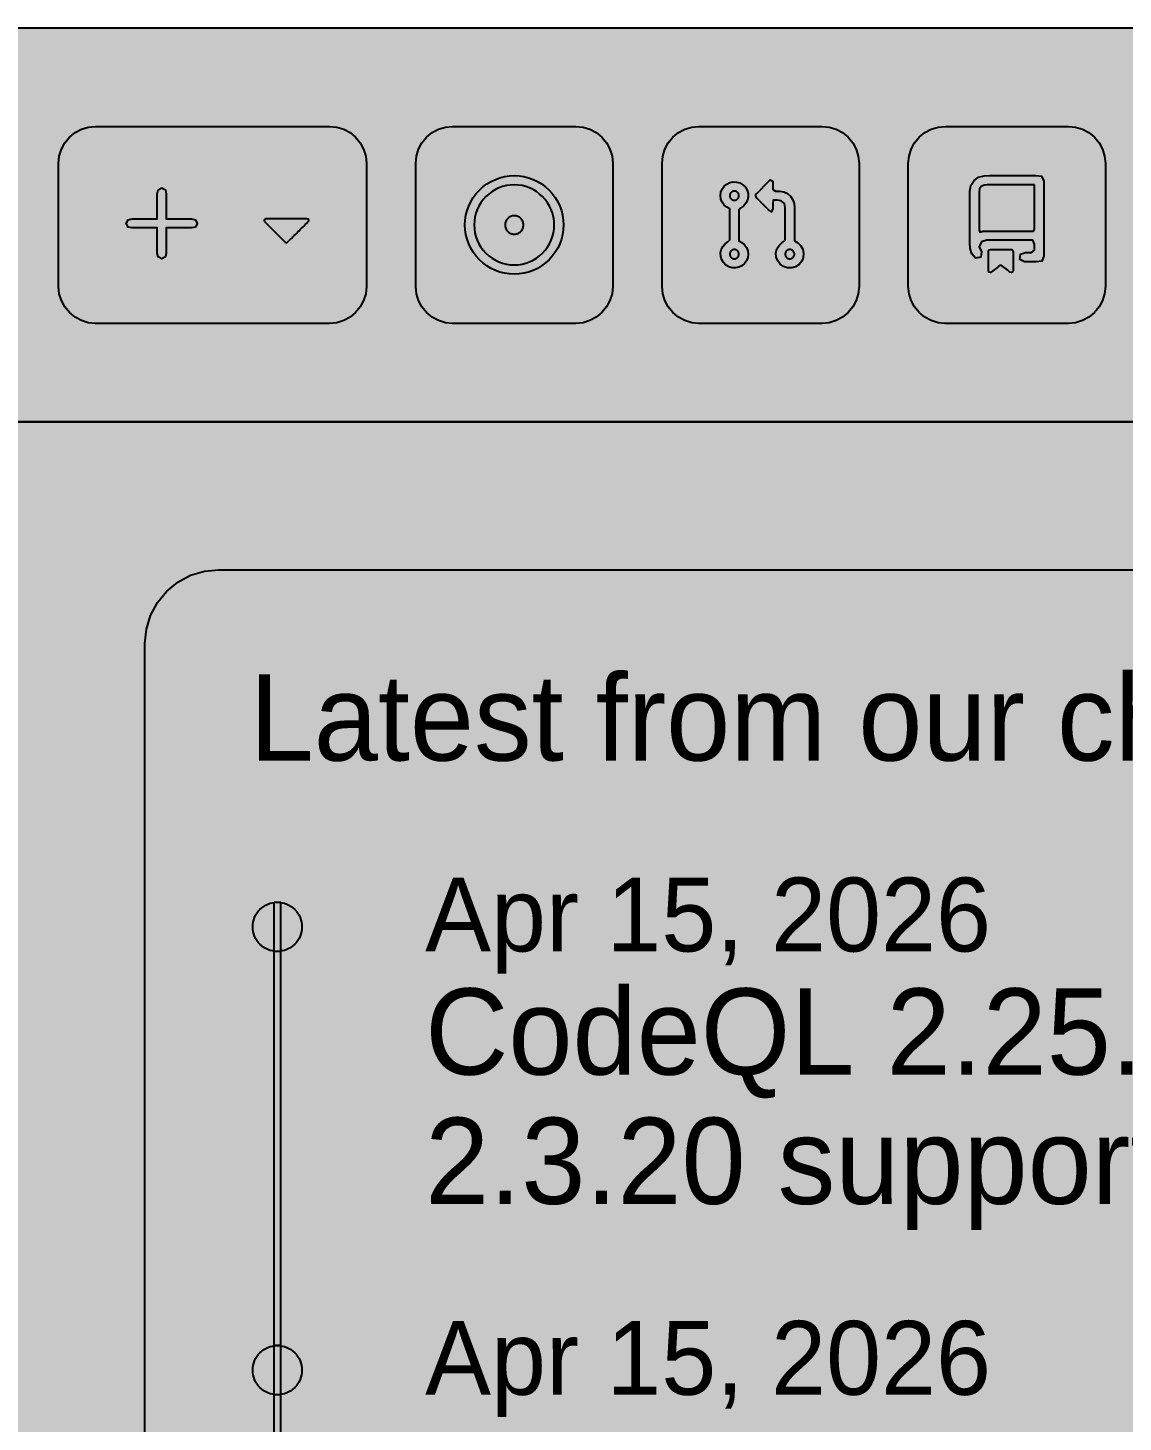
# Model space of a CAD drawing. Extents: x 0 to 2255, y 1 to 8699.
# Drawn here: x 1009 to 1186.9, y 8472.6 to 8699 of the extents above; entities that cross this region are included whole.
import ezdxf

# ---------------------------------------------------------------- set-up
doc = ezdxf.new("R2010")
doc.units = 0

msp = doc.modelspace()

# ---------------------------------------------------------------- hatches: boundary and pattern name
at = {"true_color": 0x0d1117}
for points in [[(0, 8699), (1280, 8699), (1280, 0.77), (0, 0.77)], [(0, 8635), (1280, 8635), (1280, 0.77), (0, 0.77)], [(1040.03, 8611), (1244, 8611), (1244, 8611), (1246.34, 8610.77), (1248.59, 8610.09), (1250.67, 8608.98), (1252.49, 8607.49), (1253.98, 8605.67), (1255.09, 8603.59), (1255.77, 8601.34), (1256, 8599), (1256, 8252), (1256, 8252), (1255.77, 8249.66), (1255.09, 8247.41), (1253.98, 8245.33), (1252.49, 8243.51), (1250.67, 8242.02), (1248.59, 8240.91), (1246.34, 8240.23), (1244, 8240), (1040.03, 8240), (1040.03, 8240), (1037.69, 8240.23), (1035.44, 8240.91), (1033.37, 8242.02), (1031.55, 8243.51), (1030.06, 8245.33), (1028.95, 8247.41), (1028.26, 8249.66), (1028.03, 8252), (1028.03, 8599), (1028.03, 8599), (1028.26, 8601.34), (1028.95, 8603.59), (1030.06, 8605.67), (1031.55, 8607.49), (1033.37, 8608.98), (1035.44, 8610.09), (1037.69, 8610.77), (1040.03, 8611)]]:
    msp.add_hatch(color=256, dxfattribs=at).paths.add_polyline_path(points, flags=0)
at = {"true_color": 0x010409}
for points in [[(0, 8699), (1280, 8699), (1280, 8635), (0, 8635)], [(0, 8635), (1280, 8635), (1280, 0.77), (0, 0.77)]]:
    msp.add_hatch(color=256, dxfattribs=at).paths.add_polyline_path(points, flags=0)
at = {"true_color": 0x9198a1}
h = msp.add_hatch(color=256, dxfattribs=at)
h.paths.add_polyline_path([(1088, 8675), (1088.78, 8674.96), (1089.56, 8674.85), (1090.32, 8674.66), (1091.06, 8674.39), (1091.77, 8674.06), (1092.44, 8673.65), (1093.08, 8673.18), (1093.66, 8672.66), (1094.18, 8672.08), (1094.65, 8671.44), (1095.06, 8670.77), (1095.39, 8670.06), (1095.66, 8669.32), (1095.85, 8668.56), (1095.96, 8667.78), (1096, 8667), (1095.96, 8666.22), (1095.85, 8665.44), (1095.66, 8664.68), (1095.39, 8663.94), (1095.06, 8663.23), (1094.65, 8662.56), (1094.18, 8661.92), (1093.66, 8661.34), (1093.08, 8660.82), (1092.44, 8660.35), (1091.77, 8659.94), (1091.06, 8659.61), (1090.32, 8659.34), (1089.56, 8659.15), (1088.78, 8659.04), (1088, 8659), (1087.22, 8659.04), (1086.44, 8659.15), (1085.68, 8659.34), (1084.94, 8659.61), (1084.23, 8659.94), (1083.56, 8660.35), (1082.92, 8660.82), (1082.34, 8661.34), (1081.82, 8661.92), (1081.35, 8662.56), (1080.94, 8663.23), (1080.61, 8663.94), (1080.34, 8664.68), (1080.15, 8665.44), (1080.04, 8666.22), (1080, 8667), (1080.04, 8667.78), (1080.15, 8668.56), (1080.34, 8669.32), (1080.61, 8670.06), (1080.94, 8670.77), (1081.35, 8671.44), (1081.82, 8672.08), (1082.34, 8672.66), (1082.92, 8673.18), (1083.56, 8673.65), (1084.23, 8674.06), (1084.94, 8674.39), (1085.68, 8674.66), (1086.44, 8674.85), (1087.22, 8674.96), (1088, 8675)], flags=0)
h.paths.add_polyline_path([(1081.5, 8667), (1081.53, 8666.36), (1081.62, 8665.73), (1081.78, 8665.11), (1081.99, 8664.51), (1082.27, 8663.94), (1082.59, 8663.39), (1082.98, 8662.88), (1083.4, 8662.4), (1083.88, 8661.98), (1084.39, 8661.59), (1084.94, 8661.27), (1085.51, 8660.99), (1086.11, 8660.78), (1086.73, 8660.62), (1087.36, 8660.53), (1088, 8660.5), (1088.64, 8660.53), (1089.27, 8660.62), (1089.89, 8660.78), (1090.49, 8660.99), (1091.06, 8661.27), (1091.61, 8661.59), (1092.12, 8661.98), (1092.6, 8662.4), (1093.02, 8662.88), (1093.41, 8663.39), (1093.73, 8663.94), (1094.01, 8664.51), (1094.22, 8665.11), (1094.38, 8665.73), (1094.47, 8666.36), (1094.5, 8667), (1094.47, 8667.64), (1094.38, 8668.27), (1094.22, 8668.89), (1094.01, 8669.49), (1093.73, 8670.06), (1093.41, 8670.61), (1093.02, 8671.12), (1092.6, 8671.6), (1092.12, 8672.02), (1091.61, 8672.41), (1091.06, 8672.73), (1090.49, 8673.01), (1089.89, 8673.22), (1089.27, 8673.38), (1088.64, 8673.47), (1088, 8673.5), (1087.36, 8673.47), (1086.73, 8673.38), (1086.11, 8673.22), (1085.51, 8673.01), (1084.94, 8672.73), (1084.39, 8672.41), (1083.88, 8672.02), (1083.4, 8671.6), (1082.98, 8671.12), (1082.59, 8670.61), (1082.27, 8670.06), (1081.99, 8669.49), (1081.78, 8668.89), (1081.62, 8668.27), (1081.53, 8667.64), (1081.5, 8667)], flags=0)
h = msp.add_hatch(color=256, dxfattribs=at)
h.paths.add_polyline_path([(1162, 8672.5), (1162.17, 8673.41), (1162.67, 8674.2), (1163.41, 8674.75), (1164.31, 8674.99), (1165.24, 8675), (1166.18, 8675), (1167.11, 8675), (1168.05, 8675), (1168.98, 8675), (1169.91, 8675), (1170.85, 8675), (1171.78, 8675), (1172.72, 8675), (1173.63, 8674.9), (1174, 8674.09), (1174, 8673.16), (1174, 8672.23), (1174, 8671.29), (1174, 8670.36), (1174, 8669.42), (1174, 8668.49), (1174, 8667.56), (1174, 8666.62), (1174, 8665.69), (1174, 8664.75), (1174, 8663.82), (1174, 8662.89), (1174, 8661.95), (1173.67, 8661.13), (1172.76, 8661), (1171.83, 8661), (1170.89, 8661), (1170.1, 8661.38), (1170.19, 8662.25), (1171.05, 8662.5), (1171.99, 8662.5), (1172.5, 8662.92), (1172.5, 8663.86), (1172.21, 8664.5), (1171.28, 8664.5), (1170.34, 8664.5), (1169.41, 8664.5), (1168.47, 8664.5), (1167.54, 8664.5), (1166.61, 8664.5), (1165.67, 8664.5), (1164.74, 8664.5), (1163.86, 8664.27), (1163.5, 8663.44), (1163.91, 8662.62), (1163.79, 8661.76), (1162.93, 8661.59), (1162.32, 8662.28), (1162.02, 8663.16), (1162, 8664.09), (1162, 8665.03), (1162, 8665.96), (1162, 8666.9), (1162, 8667.83), (1162, 8668.76), (1162, 8669.7), (1162, 8670.63), (1162, 8671.57), (1162, 8672.5)], flags=0)
h.paths.add_polyline_path([(1172.5, 8673.5), (1171.99, 8673.5), (1171.47, 8673.5), (1170.96, 8673.5), (1170.45, 8673.5), (1169.94, 8673.5), (1169.42, 8673.5), (1168.91, 8673.5), (1168.4, 8673.5), (1167.89, 8673.5), (1167.37, 8673.5), (1166.86, 8673.5), (1166.35, 8673.5), (1165.84, 8673.5), (1165.32, 8673.5), (1164.81, 8673.5), (1164.3, 8673.48), (1163.84, 8673.26), (1163.56, 8672.84), (1163.5, 8672.33), (1163.5, 8671.82), (1163.5, 8671.31), (1163.5, 8670.79), (1163.5, 8670.28), (1163.5, 8669.77), (1163.5, 8669.26), (1163.5, 8668.74), (1163.5, 8668.23), (1163.5, 8667.72), (1163.5, 8667.2), (1163.5, 8666.69), (1163.5, 8666.18), (1163.62, 8665.84), (1164.11, 8665.97), (1164.62, 8666), (1165.13, 8666), (1165.65, 8666), (1166.16, 8666), (1166.67, 8666), (1167.18, 8666), (1167.7, 8666), (1168.21, 8666), (1168.72, 8666), (1169.24, 8666), (1169.75, 8666), (1170.26, 8666), (1170.77, 8666), (1171.29, 8666), (1171.8, 8666), (1172.31, 8666), (1172.5, 8666.32), (1172.5, 8666.84), (1172.5, 8667.35), (1172.5, 8667.86), (1172.5, 8668.37), (1172.5, 8668.89), (1172.5, 8669.4), (1172.5, 8669.91), (1172.5, 8670.42), (1172.5, 8670.94), (1172.5, 8671.45), (1172.5, 8671.96), (1172.5, 8672.47), (1172.5, 8672.99), (1172.5, 8673.5)], flags=0)
h.paths.add_polyline_path([(1165, 8662.75), (1165.11, 8662.96), (1165.35, 8663), (1165.6, 8663), (1165.85, 8663), (1166.09, 8663), (1166.34, 8663), (1166.59, 8663), (1166.84, 8663), (1167.08, 8663), (1167.33, 8663), (1167.58, 8663), (1167.83, 8663), (1168.07, 8663), (1168.32, 8663), (1168.57, 8663), (1168.82, 8662.99), (1168.99, 8662.83), (1169, 8662.58), (1169, 8662.33), (1169, 8662.09), (1169, 8661.84), (1169, 8661.59), (1169, 8661.34), (1169, 8661.1), (1169, 8660.85), (1169, 8660.6), (1169, 8660.35), (1169, 8660.11), (1169, 8659.86), (1169, 8659.61), (1168.96, 8659.37), (1168.76, 8659.25), (1168.54, 8659.35), (1168.34, 8659.5), (1168.14, 8659.64), (1167.94, 8659.79), (1167.75, 8659.94), (1167.55, 8660.09), (1167.35, 8660.24), (1167.15, 8660.39), (1166.92, 8660.42), (1166.71, 8660.28), (1166.51, 8660.14), (1166.32, 8659.99), (1166.12, 8659.84), (1165.92, 8659.69), (1165.72, 8659.54), (1165.52, 8659.39), (1165.32, 8659.26), (1165.09, 8659.31), (1165, 8659.53), (1165, 8659.78), (1165, 8660.03), (1165, 8660.28), (1165, 8660.52), (1165, 8660.77), (1165, 8661.02), (1165, 8661.27), (1165, 8661.51), (1165, 8661.76), (1165, 8662.01), (1165, 8662.26), (1165, 8662.5), (1165, 8662.75)], flags=0)
for points in [[(1030.75, 8673), (1031.34, 8672.71), (1031.5, 8672.07), (1031.5, 8671.39), (1031.5, 8670.71), (1031.5, 8670.04), (1031.5, 8669.36), (1031.5, 8668.68), (1031.5, 8668), (1032.18, 8668), (1032.86, 8668), (1033.54, 8668), (1034.21, 8668), (1034.89, 8668), (1035.57, 8668), (1036.21, 8667.84), (1036.5, 8667.25), (1036.21, 8666.66), (1035.57, 8666.5), (1034.89, 8666.5), (1034.21, 8666.5), (1033.54, 8666.5), (1032.86, 8666.5), (1032.18, 8666.5), (1031.5, 8666.5), (1031.5, 8665.82), (1031.5, 8665.14), (1031.5, 8664.46), (1031.5, 8663.79), (1031.5, 8663.11), (1031.5, 8662.43), (1031.34, 8661.79), (1030.75, 8661.5), (1030.16, 8661.79), (1030, 8662.43), (1030, 8663.11), (1030, 8663.79), (1030, 8664.46), (1030, 8665.14), (1030, 8665.82), (1030, 8666.5), (1029.32, 8666.5), (1028.64, 8666.5), (1027.96, 8666.5), (1027.29, 8666.5), (1026.61, 8666.5), (1025.93, 8666.5), (1025.29, 8666.66), (1025, 8667.25), (1025.29, 8667.84), (1025.93, 8668), (1026.61, 8668), (1027.29, 8668), (1027.96, 8668), (1028.64, 8668), (1029.32, 8668), (1030, 8668), (1030, 8668.68), (1030, 8669.36), (1030, 8670.04), (1030, 8670.71), (1030, 8671.39), (1030, 8672.07), (1030.16, 8672.71), (1030.75, 8673)], [(1088, 8665.5), (1088.15, 8665.51), (1088.29, 8665.53), (1088.44, 8665.56), (1088.57, 8665.61), (1088.71, 8665.68), (1088.83, 8665.75), (1088.95, 8665.84), (1089.06, 8665.94), (1089.16, 8666.05), (1089.25, 8666.17), (1089.32, 8666.29), (1089.39, 8666.43), (1089.44, 8666.56), (1089.47, 8666.71), (1089.49, 8666.85), (1089.5, 8667), (1089.49, 8667.15), (1089.47, 8667.29), (1089.44, 8667.44), (1089.39, 8667.57), (1089.32, 8667.71), (1089.25, 8667.83), (1089.16, 8667.95), (1089.06, 8668.06), (1088.95, 8668.16), (1088.83, 8668.25), (1088.71, 8668.32), (1088.57, 8668.39), (1088.44, 8668.44), (1088.29, 8668.47), (1088.15, 8668.49), (1088, 8668.5), (1087.85, 8668.49), (1087.71, 8668.47), (1087.56, 8668.44), (1087.43, 8668.39), (1087.29, 8668.32), (1087.17, 8668.25), (1087.05, 8668.16), (1086.94, 8668.06), (1086.84, 8667.95), (1086.75, 8667.83), (1086.68, 8667.71), (1086.61, 8667.57), (1086.56, 8667.44), (1086.53, 8667.29), (1086.51, 8667.15), (1086.5, 8667), (1086.51, 8666.85), (1086.53, 8666.71), (1086.56, 8666.56), (1086.61, 8666.43), (1086.68, 8666.29), (1086.75, 8666.17), (1086.84, 8666.05), (1086.94, 8665.94), (1087.05, 8665.84), (1087.17, 8665.75), (1087.29, 8665.68), (1087.43, 8665.61), (1087.56, 8665.56), (1087.71, 8665.53), (1087.85, 8665.51), (1088, 8665.5)], [(1047.43, 8667.57), (1047.63, 8667.37), (1047.82, 8667.18), (1048.02, 8666.98), (1048.22, 8666.78), (1048.42, 8666.58), (1048.62, 8666.38), (1048.82, 8666.18), (1049.02, 8665.98), (1049.21, 8665.79), (1049.41, 8665.59), (1049.61, 8665.39), (1049.81, 8665.19), (1050.01, 8664.99), (1050.21, 8664.79), (1050.41, 8664.59), (1050.6, 8664.4), (1050.8, 8664.2), (1051.05, 8664.11), (1051.28, 8664.28), (1051.47, 8664.47), (1051.67, 8664.67), (1051.87, 8664.87), (1052.07, 8665.07), (1052.27, 8665.27), (1052.47, 8665.47), (1052.67, 8665.67), (1052.86, 8665.86), (1053.06, 8666.06), (1053.26, 8666.26), (1053.46, 8666.46), (1053.66, 8666.66), (1053.86, 8666.86), (1054.05, 8667.05), (1054.25, 8667.25), (1054.45, 8667.45), (1054.63, 8667.66), (1054.58, 8667.92), (1054.31, 8668), (1054.03, 8668), (1053.75, 8668), (1053.47, 8668), (1053.19, 8668), (1052.91, 8668), (1052.63, 8668), (1052.35, 8668), (1052.07, 8668), (1051.79, 8668), (1051.51, 8668), (1051.23, 8668), (1050.95, 8668), (1050.66, 8668), (1050.38, 8668), (1050.1, 8668), (1049.82, 8668), (1049.54, 8668), (1049.26, 8668), (1048.98, 8668), (1048.7, 8668), (1048.42, 8668), (1048.14, 8668), (1047.86, 8668), (1047.58, 8668), (1047.37, 8667.83), (1047.43, 8667.57)]]:
    msp.add_hatch(color=256, dxfattribs=at).paths.add_polyline_path(points, flags=0)
h = msp.add_hatch(color=256, dxfattribs=at)
h.paths.add_polyline_path([(1121.5, 8671.75), (1121.57, 8672.3), (1121.77, 8672.82), (1122.1, 8673.27), (1122.52, 8673.63), (1123.02, 8673.88), (1123.57, 8673.99), (1124.12, 8673.97), (1124.66, 8673.81), (1125.13, 8673.52), (1125.53, 8673.13), (1125.81, 8672.65), (1125.97, 8672.12), (1125.99, 8671.56), (1125.88, 8671.01), (1125.63, 8670.51), (1125.27, 8670.09), (1124.82, 8669.77), (1124.5, 8669.42), (1124.5, 8668.86), (1124.5, 8668.3), (1124.5, 8667.74), (1124.5, 8667.18), (1124.5, 8666.62), (1124.5, 8666.07), (1124.5, 8665.51), (1124.5, 8664.95), (1124.5, 8664.39), (1124.98, 8664.13), (1125.41, 8663.77), (1125.73, 8663.32), (1125.93, 8662.8), (1126, 8662.25), (1125.93, 8661.7), (1125.73, 8661.18), (1125.4, 8660.72), (1124.98, 8660.36), (1124.48, 8660.12), (1123.93, 8660.01), (1123.38, 8660.03), (1122.84, 8660.19), (1122.37, 8660.48), (1121.97, 8660.87), (1121.69, 8661.35), (1121.53, 8661.88), (1121.51, 8662.44), (1121.62, 8662.98), (1121.87, 8663.48), (1122.23, 8663.91), (1122.68, 8664.23), (1123, 8664.58), (1123, 8665.14), (1123, 8665.7), (1123, 8666.26), (1123, 8666.81), (1123, 8667.37), (1123, 8667.93), (1123, 8668.49), (1123, 8669.05), (1123, 8669.61), (1122.52, 8669.87), (1122.09, 8670.23), (1121.77, 8670.68), (1121.57, 8671.2), (1121.5, 8671.75)], flags=0)
h.paths.add_polyline_path([(1127.18, 8671.93), (1127.65, 8672.4), (1128.13, 8672.88), (1128.6, 8673.35), (1129.08, 8673.83), (1129.55, 8674.3), (1130, 8674.09), (1130, 8673.42), (1130, 8672.75), (1130.42, 8672.5), (1131.1, 8672.5), (1131.76, 8672.38), (1132.36, 8672.1), (1132.87, 8671.66), (1133.24, 8671.1), (1133.46, 8670.47), (1133.5, 8669.8), (1133.5, 8669.13), (1133.5, 8668.45), (1133.5, 8667.78), (1133.5, 8667.11), (1133.5, 8666.44), (1133.5, 8665.77), (1133.5, 8665.09), (1133.5, 8664.42), (1134.05, 8664.09), (1134.53, 8663.62), (1134.86, 8663.04), (1135, 8662.38), (1134.94, 8661.72), (1134.68, 8661.1), (1134.26, 8660.58), (1133.7, 8660.21), (1133.06, 8660.02), (1132.39, 8660.03), (1131.75, 8660.23), (1131.2, 8660.62), (1130.79, 8661.14), (1130.55, 8661.77), (1130.51, 8662.44), (1130.66, 8663.09), (1131, 8663.66), (1131.49, 8664.12), (1132, 8664.48), (1132, 8665.15), (1132, 8665.82), (1132, 8666.49), (1132, 8667.16), (1132, 8667.84), (1132, 8668.51), (1132, 8669.18), (1132, 8669.85), (1131.87, 8670.5), (1131.37, 8670.93), (1130.7, 8671), (1130.03, 8671), (1130, 8670.36), (1130, 8669.69), (1129.8, 8669.11), (1129.28, 8669.47), (1128.8, 8669.95), (1128.32, 8670.43), (1127.85, 8670.9), (1127.37, 8671.38), (1127.18, 8671.93)], flags=0)
h.paths.add_polyline_path([(1123.75, 8672.5), (1123.68, 8672.5), (1123.6, 8672.49), (1123.53, 8672.47), (1123.46, 8672.44), (1123.4, 8672.41), (1123.33, 8672.37), (1123.27, 8672.33), (1123.22, 8672.28), (1123.17, 8672.23), (1123.13, 8672.17), (1123.09, 8672.1), (1123.06, 8672.04), (1123.03, 8671.97), (1123.01, 8671.9), (1123, 8671.82), (1123, 8671.75), (1123, 8671.68), (1123.01, 8671.6), (1123.03, 8671.53), (1123.06, 8671.46), (1123.09, 8671.4), (1123.13, 8671.33), (1123.17, 8671.27), (1123.22, 8671.22), (1123.27, 8671.17), (1123.33, 8671.13), (1123.4, 8671.09), (1123.46, 8671.06), (1123.53, 8671.03), (1123.6, 8671.01), (1123.68, 8671), (1123.75, 8671), (1123.82, 8671), (1123.9, 8671.01), (1123.97, 8671.03), (1124.04, 8671.06), (1124.1, 8671.09), (1124.17, 8671.13), (1124.23, 8671.17), (1124.28, 8671.22), (1124.33, 8671.27), (1124.37, 8671.33), (1124.41, 8671.4), (1124.44, 8671.46), (1124.47, 8671.53), (1124.49, 8671.6), (1124.5, 8671.68), (1124.5, 8671.75), (1124.5, 8671.82), (1124.49, 8671.9), (1124.47, 8671.97), (1124.44, 8672.04), (1124.41, 8672.1), (1124.37, 8672.17), (1124.33, 8672.23), (1124.28, 8672.28), (1124.23, 8672.33), (1124.17, 8672.37), (1124.1, 8672.41), (1124.04, 8672.44), (1123.97, 8672.47), (1123.9, 8672.49), (1123.82, 8672.5), (1123.75, 8672.5)], flags=0)
h.paths.add_polyline_path([(1123.75, 8663), (1123.68, 8663), (1123.6, 8662.99), (1123.53, 8662.97), (1123.46, 8662.94), (1123.4, 8662.91), (1123.33, 8662.87), (1123.27, 8662.83), (1123.22, 8662.78), (1123.17, 8662.73), (1123.13, 8662.67), (1123.09, 8662.6), (1123.06, 8662.54), (1123.03, 8662.47), (1123.01, 8662.4), (1123, 8662.32), (1123, 8662.25), (1123, 8662.18), (1123.01, 8662.1), (1123.03, 8662.03), (1123.06, 8661.96), (1123.09, 8661.9), (1123.13, 8661.83), (1123.17, 8661.77), (1123.22, 8661.72), (1123.27, 8661.67), (1123.33, 8661.63), (1123.4, 8661.59), (1123.46, 8661.56), (1123.53, 8661.53), (1123.6, 8661.51), (1123.68, 8661.5), (1123.75, 8661.5), (1123.82, 8661.5), (1123.9, 8661.51), (1123.97, 8661.53), (1124.04, 8661.56), (1124.1, 8661.59), (1124.17, 8661.63), (1124.23, 8661.67), (1124.28, 8661.72), (1124.33, 8661.77), (1124.37, 8661.83), (1124.41, 8661.9), (1124.44, 8661.96), (1124.47, 8662.03), (1124.49, 8662.1), (1124.5, 8662.18), (1124.5, 8662.25), (1124.5, 8662.32), (1124.49, 8662.4), (1124.47, 8662.47), (1124.44, 8662.54), (1124.41, 8662.6), (1124.37, 8662.67), (1124.33, 8662.73), (1124.28, 8662.78), (1124.23, 8662.83), (1124.17, 8662.87), (1124.1, 8662.91), (1124.04, 8662.94), (1123.97, 8662.97), (1123.9, 8662.99), (1123.82, 8663), (1123.75, 8663)], flags=0)
h.paths.add_polyline_path([(1132, 8662.25), (1132, 8662.18), (1132.01, 8662.1), (1132.03, 8662.03), (1132.06, 8661.96), (1132.09, 8661.9), (1132.13, 8661.83), (1132.17, 8661.77), (1132.22, 8661.72), (1132.27, 8661.67), (1132.33, 8661.63), (1132.4, 8661.59), (1132.46, 8661.56), (1132.53, 8661.53), (1132.6, 8661.51), (1132.68, 8661.5), (1132.75, 8661.5), (1132.82, 8661.5), (1132.9, 8661.51), (1132.97, 8661.53), (1133.04, 8661.56), (1133.1, 8661.59), (1133.17, 8661.63), (1133.23, 8661.67), (1133.28, 8661.72), (1133.33, 8661.77), (1133.37, 8661.83), (1133.41, 8661.9), (1133.44, 8661.96), (1133.47, 8662.03), (1133.49, 8662.1), (1133.5, 8662.18), (1133.5, 8662.25), (1133.5, 8662.32), (1133.49, 8662.4), (1133.47, 8662.47), (1133.44, 8662.54), (1133.41, 8662.6), (1133.37, 8662.67), (1133.33, 8662.73), (1133.28, 8662.78), (1133.23, 8662.83), (1133.17, 8662.87), (1133.1, 8662.91), (1133.04, 8662.94), (1132.97, 8662.97), (1132.9, 8662.99), (1132.82, 8663), (1132.75, 8663), (1132.68, 8663), (1132.6, 8662.99), (1132.53, 8662.97), (1132.46, 8662.94), (1132.4, 8662.91), (1132.33, 8662.87), (1132.27, 8662.83), (1132.22, 8662.78), (1132.17, 8662.73), (1132.13, 8662.67), (1132.09, 8662.6), (1132.06, 8662.54), (1132.03, 8662.47), (1132.01, 8662.4), (1132, 8662.32), (1132, 8662.25)], flags=0)
at = {"true_color": 0x3d444d}
for points in [[(1049.53, 8557), (1049.93, 8556.98), (1050.31, 8556.92), (1050.69, 8556.83), (1051.06, 8556.7), (1051.42, 8556.53), (1051.76, 8556.33), (1052.07, 8556.09), (1052.36, 8555.83), (1052.63, 8555.54), (1052.86, 8555.22), (1053.06, 8554.89), (1053.23, 8554.53), (1053.36, 8554.16), (1053.46, 8553.78), (1053.51, 8553.39), (1053.53, 8553), (1053.51, 8552.61), (1053.46, 8552.22), (1053.36, 8551.84), (1053.23, 8551.47), (1053.06, 8551.11), (1052.86, 8550.78), (1052.63, 8550.46), (1052.36, 8550.17), (1052.07, 8549.91), (1051.76, 8549.67), (1051.42, 8549.47), (1051.06, 8549.3), (1050.69, 8549.17), (1050.31, 8549.08), (1049.93, 8549.02), (1049.53, 8549), (1049.14, 8549.02), (1048.75, 8549.08), (1048.37, 8549.17), (1048, 8549.3), (1047.65, 8549.47), (1047.31, 8549.67), (1047, 8549.91), (1046.7, 8550.17), (1046.44, 8550.46), (1046.21, 8550.78), (1046, 8551.11), (1045.84, 8551.47), (1045.7, 8551.84), (1045.61, 8552.22), (1045.55, 8552.61), (1045.53, 8553), (1045.55, 8553.39), (1045.61, 8553.78), (1045.7, 8554.16), (1045.84, 8554.53), (1046, 8554.89), (1046.21, 8555.22), (1046.44, 8555.54), (1046.7, 8555.83), (1047, 8556.09), (1047.31, 8556.33), (1047.65, 8556.53), (1048, 8556.7), (1048.37, 8556.83), (1048.75, 8556.92), (1049.14, 8556.98), (1049.53, 8557)], [(1049.03, 8557), (1050.03, 8557), (1050.03, 8485), (1049.03, 8485)], [(1049.53, 8485), (1049.93, 8484.98), (1050.31, 8484.92), (1050.69, 8484.83), (1051.06, 8484.7), (1051.42, 8484.53), (1051.76, 8484.33), (1052.07, 8484.09), (1052.36, 8483.83), (1052.63, 8483.54), (1052.86, 8483.22), (1053.06, 8482.89), (1053.23, 8482.53), (1053.36, 8482.16), (1053.46, 8481.78), (1053.51, 8481.39), (1053.53, 8481), (1053.51, 8480.61), (1053.46, 8480.22), (1053.36, 8479.84), (1053.23, 8479.47), (1053.06, 8479.11), (1052.86, 8478.78), (1052.63, 8478.46), (1052.36, 8478.17), (1052.07, 8477.91), (1051.76, 8477.67), (1051.42, 8477.47), (1051.06, 8477.3), (1050.69, 8477.17), (1050.31, 8477.08), (1049.93, 8477.02), (1049.53, 8477), (1049.14, 8477.02), (1048.75, 8477.08), (1048.37, 8477.17), (1048, 8477.3), (1047.65, 8477.47), (1047.31, 8477.67), (1047, 8477.91), (1046.7, 8478.17), (1046.44, 8478.46), (1046.21, 8478.78), (1046, 8479.11), (1045.84, 8479.47), (1045.7, 8479.84), (1045.61, 8480.22), (1045.55, 8480.61), (1045.53, 8481), (1045.55, 8481.39), (1045.61, 8481.78), (1045.7, 8482.16), (1045.84, 8482.53), (1046, 8482.89), (1046.21, 8483.22), (1046.44, 8483.54), (1046.7, 8483.83), (1047, 8484.09), (1047.31, 8484.33), (1047.65, 8484.53), (1048, 8484.7), (1048.37, 8484.83), (1048.75, 8484.92), (1049.14, 8484.98), (1049.53, 8485)], [(1049.03, 8485), (1050.03, 8485), (1050.03, 8413), (1049.03, 8413)]]:
    msp.add_hatch(color=256, dxfattribs=at).paths.add_polyline_path(points, flags=0)

# ---------------------------------------------------------------- linework, layer by layer
at = {"true_color": 0x0d1117}
for points in [[(0, 8699), (1280, 8699), (1280, 0.77), (0, 0.77)], [(0, 8635), (1280, 8635), (1280, 0.77), (0, 0.77)]]:
    msp.add_lwpolyline(points, close=True, dxfattribs=at)
at = {"true_color": 0x010409}
for points in [[(0, 8699), (1280, 8699), (1280, 8635), (0, 8635)], [(0, 8635), (1280, 8635), (1280, 0.77), (0, 0.77)]]:
    msp.add_lwpolyline(points, close=True, dxfattribs=at)
at = {"true_color": 0x3d444d}
for points in [[(1020, 8683), (1058, 8683), (1058, 8683), (1059.17, 8682.88), (1060.3, 8682.54), (1061.33, 8681.99), (1062.24, 8681.24), (1062.99, 8680.33), (1063.54, 8679.3), (1063.88, 8678.17), (1064, 8677), (1064, 8657), (1064, 8657), (1063.88, 8655.83), (1063.54, 8654.7), (1062.99, 8653.67), (1062.24, 8652.76), (1061.33, 8652.01), (1060.3, 8651.46), (1059.17, 8651.12), (1058, 8651), (1020, 8651), (1020, 8651), (1018.83, 8651.12), (1017.7, 8651.46), (1016.67, 8652.01), (1015.76, 8652.76), (1015.01, 8653.67), (1014.46, 8654.7), (1014.12, 8655.83), (1014, 8657), (1014, 8677), (1014, 8677), (1014.12, 8678.17), (1014.46, 8679.3), (1015.01, 8680.33), (1015.76, 8681.24), (1016.67, 8681.99), (1017.7, 8682.54), (1018.83, 8682.88), (1020, 8683)], [(1078, 8683), (1098, 8683), (1098, 8683), (1099.17, 8682.88), (1100.3, 8682.54), (1101.33, 8681.99), (1102.24, 8681.24), (1102.99, 8680.33), (1103.54, 8679.3), (1103.88, 8678.17), (1104, 8677), (1104, 8657), (1104, 8657), (1103.88, 8655.83), (1103.54, 8654.7), (1102.99, 8653.67), (1102.24, 8652.76), (1101.33, 8652.01), (1100.3, 8651.46), (1099.17, 8651.12), (1098, 8651), (1078, 8651), (1078, 8651), (1076.83, 8651.12), (1075.7, 8651.46), (1074.67, 8652.01), (1073.76, 8652.76), (1073.01, 8653.67), (1072.46, 8654.7), (1072.12, 8655.83), (1072, 8657), (1072, 8677), (1072, 8677), (1072.12, 8678.17), (1072.46, 8679.3), (1073.01, 8680.33), (1073.76, 8681.24), (1074.67, 8681.99), (1075.7, 8682.54), (1076.83, 8682.88), (1078, 8683)], [(1118, 8683), (1138, 8683), (1138, 8683), (1139.17, 8682.88), (1140.3, 8682.54), (1141.33, 8681.99), (1142.24, 8681.24), (1142.99, 8680.33), (1143.54, 8679.3), (1143.88, 8678.17), (1144, 8677), (1144, 8657), (1144, 8657), (1143.88, 8655.83), (1143.54, 8654.7), (1142.99, 8653.67), (1142.24, 8652.76), (1141.33, 8652.01), (1140.3, 8651.46), (1139.17, 8651.12), (1138, 8651), (1118, 8651), (1118, 8651), (1116.83, 8651.12), (1115.7, 8651.46), (1114.67, 8652.01), (1113.76, 8652.76), (1113.01, 8653.67), (1112.46, 8654.7), (1112.12, 8655.83), (1112, 8657), (1112, 8677), (1112, 8677), (1112.12, 8678.17), (1112.46, 8679.3), (1113.01, 8680.33), (1113.76, 8681.24), (1114.67, 8681.99), (1115.7, 8682.54), (1116.83, 8682.88), (1118, 8683)], [(1158, 8683), (1178, 8683), (1178, 8683), (1179.17, 8682.88), (1180.3, 8682.54), (1181.33, 8681.99), (1182.24, 8681.24), (1182.99, 8680.33), (1183.54, 8679.3), (1183.88, 8678.17), (1184, 8677), (1184, 8657), (1184, 8657), (1183.88, 8655.83), (1183.54, 8654.7), (1182.99, 8653.67), (1182.24, 8652.76), (1181.33, 8652.01), (1180.3, 8651.46), (1179.17, 8651.12), (1178, 8651), (1158, 8651), (1158, 8651), (1156.83, 8651.12), (1155.7, 8651.46), (1154.67, 8652.01), (1153.76, 8652.76), (1153.01, 8653.67), (1152.46, 8654.7), (1152.12, 8655.83), (1152, 8657), (1152, 8677), (1152, 8677), (1152.12, 8678.17), (1152.46, 8679.3), (1153.01, 8680.33), (1153.76, 8681.24), (1154.67, 8681.99), (1155.7, 8682.54), (1156.83, 8682.88), (1158, 8683)], [(1049.53, 8557), (1049.93, 8556.98), (1050.31, 8556.92), (1050.69, 8556.83), (1051.06, 8556.7), (1051.42, 8556.53), (1051.76, 8556.33), (1052.07, 8556.09), (1052.36, 8555.83), (1052.63, 8555.54), (1052.86, 8555.22), (1053.06, 8554.89), (1053.23, 8554.53), (1053.36, 8554.16), (1053.46, 8553.78), (1053.51, 8553.39), (1053.53, 8553), (1053.51, 8552.61), (1053.46, 8552.22), (1053.36, 8551.84), (1053.23, 8551.47), (1053.06, 8551.11), (1052.86, 8550.78), (1052.63, 8550.46), (1052.36, 8550.17), (1052.07, 8549.91), (1051.76, 8549.67), (1051.42, 8549.47), (1051.06, 8549.3), (1050.69, 8549.17), (1050.31, 8549.08), (1049.93, 8549.02), (1049.53, 8549), (1049.14, 8549.02), (1048.75, 8549.08), (1048.37, 8549.17), (1048, 8549.3), (1047.65, 8549.47), (1047.31, 8549.67), (1047, 8549.91), (1046.7, 8550.17), (1046.44, 8550.46), (1046.21, 8550.78), (1046, 8551.11), (1045.84, 8551.47), (1045.7, 8551.84), (1045.61, 8552.22), (1045.55, 8552.61), (1045.53, 8553), (1045.55, 8553.39), (1045.61, 8553.78), (1045.7, 8554.16), (1045.84, 8554.53), (1046, 8554.89), (1046.21, 8555.22), (1046.44, 8555.54), (1046.7, 8555.83), (1047, 8556.09), (1047.31, 8556.33), (1047.65, 8556.53), (1048, 8556.7), (1048.37, 8556.83), (1048.75, 8556.92), (1049.14, 8556.98), (1049.53, 8557)], [(1049.03, 8557), (1050.03, 8557), (1050.03, 8485), (1049.03, 8485)], [(1049.53, 8485), (1049.93, 8484.98), (1050.31, 8484.92), (1050.69, 8484.83), (1051.06, 8484.7), (1051.42, 8484.53), (1051.76, 8484.33), (1052.07, 8484.09), (1052.36, 8483.83), (1052.63, 8483.54), (1052.86, 8483.22), (1053.06, 8482.89), (1053.23, 8482.53), (1053.36, 8482.16), (1053.46, 8481.78), (1053.51, 8481.39), (1053.53, 8481), (1053.51, 8480.61), (1053.46, 8480.22), (1053.36, 8479.84), (1053.23, 8479.47), (1053.06, 8479.11), (1052.86, 8478.78), (1052.63, 8478.46), (1052.36, 8478.17), (1052.07, 8477.91), (1051.76, 8477.67), (1051.42, 8477.47), (1051.06, 8477.3), (1050.69, 8477.17), (1050.31, 8477.08), (1049.93, 8477.02), (1049.53, 8477), (1049.14, 8477.02), (1048.75, 8477.08), (1048.37, 8477.17), (1048, 8477.3), (1047.65, 8477.47), (1047.31, 8477.67), (1047, 8477.91), (1046.7, 8478.17), (1046.44, 8478.46), (1046.21, 8478.78), (1046, 8479.11), (1045.84, 8479.47), (1045.7, 8479.84), (1045.61, 8480.22), (1045.55, 8480.61), (1045.53, 8481), (1045.55, 8481.39), (1045.61, 8481.78), (1045.7, 8482.16), (1045.84, 8482.53), (1046, 8482.89), (1046.21, 8483.22), (1046.44, 8483.54), (1046.7, 8483.83), (1047, 8484.09), (1047.31, 8484.33), (1047.65, 8484.53), (1048, 8484.7), (1048.37, 8484.83), (1048.75, 8484.92), (1049.14, 8484.98), (1049.53, 8485)], [(1049.03, 8485), (1050.03, 8485), (1050.03, 8413), (1049.03, 8413)]]:
    msp.add_lwpolyline(points, close=True, dxfattribs=at)
at = {"true_color": 0x9198a1}
for points in [[(1088, 8675), (1088.78, 8674.96), (1089.56, 8674.85), (1090.32, 8674.66), (1091.06, 8674.39), (1091.77, 8674.06), (1092.44, 8673.65), (1093.08, 8673.18), (1093.66, 8672.66), (1094.18, 8672.08), (1094.65, 8671.44), (1095.06, 8670.77), (1095.39, 8670.06), (1095.66, 8669.32), (1095.85, 8668.56), (1095.96, 8667.78), (1096, 8667), (1095.96, 8666.22), (1095.85, 8665.44), (1095.66, 8664.68), (1095.39, 8663.94), (1095.06, 8663.23), (1094.65, 8662.56), (1094.18, 8661.92), (1093.66, 8661.34), (1093.08, 8660.82), (1092.44, 8660.35), (1091.77, 8659.94), (1091.06, 8659.61), (1090.32, 8659.34), (1089.56, 8659.15), (1088.78, 8659.04), (1088, 8659), (1087.22, 8659.04), (1086.44, 8659.15), (1085.68, 8659.34), (1084.94, 8659.61), (1084.23, 8659.94), (1083.56, 8660.35), (1082.92, 8660.82), (1082.34, 8661.34), (1081.82, 8661.92), (1081.35, 8662.56), (1080.94, 8663.23), (1080.61, 8663.94), (1080.34, 8664.68), (1080.15, 8665.44), (1080.04, 8666.22), (1080, 8667), (1080.04, 8667.78), (1080.15, 8668.56), (1080.34, 8669.32), (1080.61, 8670.06), (1080.94, 8670.77), (1081.35, 8671.44), (1081.82, 8672.08), (1082.34, 8672.66), (1082.92, 8673.18), (1083.56, 8673.65), (1084.23, 8674.06), (1084.94, 8674.39), (1085.68, 8674.66), (1086.44, 8674.85), (1087.22, 8674.96), (1088, 8675)], [(1162, 8672.5), (1162.17, 8673.41), (1162.67, 8674.2), (1163.41, 8674.75), (1164.31, 8674.99), (1165.24, 8675), (1166.18, 8675), (1167.11, 8675), (1168.05, 8675), (1168.98, 8675), (1169.91, 8675), (1170.85, 8675), (1171.78, 8675), (1172.72, 8675), (1173.63, 8674.9), (1174, 8674.09), (1174, 8673.16), (1174, 8672.23), (1174, 8671.29), (1174, 8670.36), (1174, 8669.42), (1174, 8668.49), (1174, 8667.56), (1174, 8666.62), (1174, 8665.69), (1174, 8664.75), (1174, 8663.82), (1174, 8662.89), (1174, 8661.95), (1173.67, 8661.13), (1172.76, 8661), (1171.83, 8661), (1170.89, 8661), (1170.1, 8661.38), (1170.19, 8662.25), (1171.05, 8662.5), (1171.99, 8662.5), (1172.5, 8662.92), (1172.5, 8663.86), (1172.21, 8664.5), (1171.28, 8664.5), (1170.34, 8664.5), (1169.41, 8664.5), (1168.47, 8664.5), (1167.54, 8664.5), (1166.61, 8664.5), (1165.67, 8664.5), (1164.74, 8664.5), (1163.86, 8664.27), (1163.5, 8663.44), (1163.91, 8662.62), (1163.79, 8661.76), (1162.93, 8661.59), (1162.32, 8662.28), (1162.02, 8663.16), (1162, 8664.09), (1162, 8665.03), (1162, 8665.96), (1162, 8666.9), (1162, 8667.83), (1162, 8668.76), (1162, 8669.7), (1162, 8670.63), (1162, 8671.57), (1162, 8672.5)], [(1030.75, 8673), (1031.34, 8672.71), (1031.5, 8672.07), (1031.5, 8671.39), (1031.5, 8670.71), (1031.5, 8670.04), (1031.5, 8669.36), (1031.5, 8668.68), (1031.5, 8668), (1032.18, 8668), (1032.86, 8668), (1033.54, 8668), (1034.21, 8668), (1034.89, 8668), (1035.57, 8668), (1036.21, 8667.84), (1036.5, 8667.25), (1036.21, 8666.66), (1035.57, 8666.5), (1034.89, 8666.5), (1034.21, 8666.5), (1033.54, 8666.5), (1032.86, 8666.5), (1032.18, 8666.5), (1031.5, 8666.5), (1031.5, 8665.82), (1031.5, 8665.14), (1031.5, 8664.46), (1031.5, 8663.79), (1031.5, 8663.11), (1031.5, 8662.43), (1031.34, 8661.79), (1030.75, 8661.5), (1030.16, 8661.79), (1030, 8662.43), (1030, 8663.11), (1030, 8663.79), (1030, 8664.46), (1030, 8665.14), (1030, 8665.82), (1030, 8666.5), (1029.32, 8666.5), (1028.64, 8666.5), (1027.96, 8666.5), (1027.29, 8666.5), (1026.61, 8666.5), (1025.93, 8666.5), (1025.29, 8666.66), (1025, 8667.25), (1025.29, 8667.84), (1025.93, 8668), (1026.61, 8668), (1027.29, 8668), (1027.96, 8668), (1028.64, 8668), (1029.32, 8668), (1030, 8668), (1030, 8668.68), (1030, 8669.36), (1030, 8670.04), (1030, 8670.71), (1030, 8671.39), (1030, 8672.07), (1030.16, 8672.71), (1030.75, 8673)], [(1081.5, 8667), (1081.53, 8666.36), (1081.62, 8665.73), (1081.78, 8665.11), (1081.99, 8664.51), (1082.27, 8663.94), (1082.59, 8663.39), (1082.98, 8662.88), (1083.4, 8662.4), (1083.88, 8661.98), (1084.39, 8661.59), (1084.94, 8661.27), (1085.51, 8660.99), (1086.11, 8660.78), (1086.73, 8660.62), (1087.36, 8660.53), (1088, 8660.5), (1088.64, 8660.53), (1089.27, 8660.62), (1089.89, 8660.78), (1090.49, 8660.99), (1091.06, 8661.27), (1091.61, 8661.59), (1092.12, 8661.98), (1092.6, 8662.4), (1093.02, 8662.88), (1093.41, 8663.39), (1093.73, 8663.94), (1094.01, 8664.51), (1094.22, 8665.11), (1094.38, 8665.73), (1094.47, 8666.36), (1094.5, 8667), (1094.47, 8667.64), (1094.38, 8668.27), (1094.22, 8668.89), (1094.01, 8669.49), (1093.73, 8670.06), (1093.41, 8670.61), (1093.02, 8671.12), (1092.6, 8671.6), (1092.12, 8672.02), (1091.61, 8672.41), (1091.06, 8672.73), (1090.49, 8673.01), (1089.89, 8673.22), (1089.27, 8673.38), (1088.64, 8673.47), (1088, 8673.5), (1087.36, 8673.47), (1086.73, 8673.38), (1086.11, 8673.22), (1085.51, 8673.01), (1084.94, 8672.73), (1084.39, 8672.41), (1083.88, 8672.02), (1083.4, 8671.6), (1082.98, 8671.12), (1082.59, 8670.61), (1082.27, 8670.06), (1081.99, 8669.49), (1081.78, 8668.89), (1081.62, 8668.27), (1081.53, 8667.64), (1081.5, 8667)], [(1121.5, 8671.75), (1121.57, 8672.3), (1121.77, 8672.82), (1122.1, 8673.27), (1122.52, 8673.63), (1123.02, 8673.88), (1123.57, 8673.99), (1124.12, 8673.97), (1124.66, 8673.81), (1125.13, 8673.52), (1125.53, 8673.13), (1125.81, 8672.65), (1125.97, 8672.12), (1125.99, 8671.56), (1125.88, 8671.01), (1125.63, 8670.51), (1125.27, 8670.09), (1124.82, 8669.77), (1124.5, 8669.42), (1124.5, 8668.86), (1124.5, 8668.3), (1124.5, 8667.74), (1124.5, 8667.18), (1124.5, 8666.62), (1124.5, 8666.07), (1124.5, 8665.51), (1124.5, 8664.95), (1124.5, 8664.39), (1124.98, 8664.13), (1125.41, 8663.77), (1125.73, 8663.32), (1125.93, 8662.8), (1126, 8662.25), (1125.93, 8661.7), (1125.73, 8661.18), (1125.4, 8660.72), (1124.98, 8660.36), (1124.48, 8660.12), (1123.93, 8660.01), (1123.38, 8660.03), (1122.84, 8660.19), (1122.37, 8660.48), (1121.97, 8660.87), (1121.69, 8661.35), (1121.53, 8661.88), (1121.51, 8662.44), (1121.62, 8662.98), (1121.87, 8663.48), (1122.23, 8663.91), (1122.68, 8664.23), (1123, 8664.58), (1123, 8665.14), (1123, 8665.7), (1123, 8666.26), (1123, 8666.81), (1123, 8667.37), (1123, 8667.93), (1123, 8668.49), (1123, 8669.05), (1123, 8669.61), (1122.52, 8669.87), (1122.09, 8670.23), (1121.77, 8670.68), (1121.57, 8671.2), (1121.5, 8671.75)], [(1127.18, 8671.93), (1127.65, 8672.4), (1128.13, 8672.88), (1128.6, 8673.35), (1129.08, 8673.83), (1129.55, 8674.3), (1130, 8674.09), (1130, 8673.42), (1130, 8672.75), (1130.42, 8672.5), (1131.1, 8672.5), (1131.76, 8672.38), (1132.36, 8672.1), (1132.87, 8671.66), (1133.24, 8671.1), (1133.46, 8670.47), (1133.5, 8669.8), (1133.5, 8669.13), (1133.5, 8668.45), (1133.5, 8667.78), (1133.5, 8667.11), (1133.5, 8666.44), (1133.5, 8665.77), (1133.5, 8665.09), (1133.5, 8664.42), (1134.05, 8664.09), (1134.53, 8663.62), (1134.86, 8663.04), (1135, 8662.38), (1134.94, 8661.72), (1134.68, 8661.1), (1134.26, 8660.58), (1133.7, 8660.21), (1133.06, 8660.02), (1132.39, 8660.03), (1131.75, 8660.23), (1131.2, 8660.62), (1130.79, 8661.14), (1130.55, 8661.77), (1130.51, 8662.44), (1130.66, 8663.09), (1131, 8663.66), (1131.49, 8664.12), (1132, 8664.48), (1132, 8665.15), (1132, 8665.82), (1132, 8666.49), (1132, 8667.16), (1132, 8667.84), (1132, 8668.51), (1132, 8669.18), (1132, 8669.85), (1131.87, 8670.5), (1131.37, 8670.93), (1130.7, 8671), (1130.03, 8671), (1130, 8670.36), (1130, 8669.69), (1129.8, 8669.11), (1129.28, 8669.47), (1128.8, 8669.95), (1128.32, 8670.43), (1127.85, 8670.9), (1127.37, 8671.38), (1127.18, 8671.93)], [(1172.5, 8673.5), (1171.99, 8673.5), (1171.47, 8673.5), (1170.96, 8673.5), (1170.45, 8673.5), (1169.94, 8673.5), (1169.42, 8673.5), (1168.91, 8673.5), (1168.4, 8673.5), (1167.89, 8673.5), (1167.37, 8673.5), (1166.86, 8673.5), (1166.35, 8673.5), (1165.84, 8673.5), (1165.32, 8673.5), (1164.81, 8673.5), (1164.3, 8673.48), (1163.84, 8673.26), (1163.56, 8672.84), (1163.5, 8672.33), (1163.5, 8671.82), (1163.5, 8671.31), (1163.5, 8670.79), (1163.5, 8670.28), (1163.5, 8669.77), (1163.5, 8669.26), (1163.5, 8668.74), (1163.5, 8668.23), (1163.5, 8667.72), (1163.5, 8667.2), (1163.5, 8666.69), (1163.5, 8666.18), (1163.62, 8665.84), (1164.11, 8665.97), (1164.62, 8666), (1165.13, 8666), (1165.65, 8666), (1166.16, 8666), (1166.67, 8666), (1167.18, 8666), (1167.7, 8666), (1168.21, 8666), (1168.72, 8666), (1169.24, 8666), (1169.75, 8666), (1170.26, 8666), (1170.77, 8666), (1171.29, 8666), (1171.8, 8666), (1172.31, 8666), (1172.5, 8666.32), (1172.5, 8666.84), (1172.5, 8667.35), (1172.5, 8667.86), (1172.5, 8668.37), (1172.5, 8668.89), (1172.5, 8669.4), (1172.5, 8669.91), (1172.5, 8670.42), (1172.5, 8670.94), (1172.5, 8671.45), (1172.5, 8671.96), (1172.5, 8672.47), (1172.5, 8672.99), (1172.5, 8673.5)], [(1123.75, 8672.5), (1123.68, 8672.5), (1123.6, 8672.49), (1123.53, 8672.47), (1123.46, 8672.44), (1123.4, 8672.41), (1123.33, 8672.37), (1123.27, 8672.33), (1123.22, 8672.28), (1123.17, 8672.23), (1123.13, 8672.17), (1123.09, 8672.1), (1123.06, 8672.04), (1123.03, 8671.97), (1123.01, 8671.9), (1123, 8671.82), (1123, 8671.75), (1123, 8671.68), (1123.01, 8671.6), (1123.03, 8671.53), (1123.06, 8671.46), (1123.09, 8671.4), (1123.13, 8671.33), (1123.17, 8671.27), (1123.22, 8671.22), (1123.27, 8671.17), (1123.33, 8671.13), (1123.4, 8671.09), (1123.46, 8671.06), (1123.53, 8671.03), (1123.6, 8671.01), (1123.68, 8671), (1123.75, 8671), (1123.82, 8671), (1123.9, 8671.01), (1123.97, 8671.03), (1124.04, 8671.06), (1124.1, 8671.09), (1124.17, 8671.13), (1124.23, 8671.17), (1124.28, 8671.22), (1124.33, 8671.27), (1124.37, 8671.33), (1124.41, 8671.4), (1124.44, 8671.46), (1124.47, 8671.53), (1124.49, 8671.6), (1124.5, 8671.68), (1124.5, 8671.75), (1124.5, 8671.82), (1124.49, 8671.9), (1124.47, 8671.97), (1124.44, 8672.04), (1124.41, 8672.1), (1124.37, 8672.17), (1124.33, 8672.23), (1124.28, 8672.28), (1124.23, 8672.33), (1124.17, 8672.37), (1124.1, 8672.41), (1124.04, 8672.44), (1123.97, 8672.47), (1123.9, 8672.49), (1123.82, 8672.5), (1123.75, 8672.5)], [(1088, 8665.5), (1088.15, 8665.51), (1088.29, 8665.53), (1088.44, 8665.56), (1088.57, 8665.61), (1088.71, 8665.68), (1088.83, 8665.75), (1088.95, 8665.84), (1089.06, 8665.94), (1089.16, 8666.05), (1089.25, 8666.17), (1089.32, 8666.29), (1089.39, 8666.43), (1089.44, 8666.56), (1089.47, 8666.71), (1089.49, 8666.85), (1089.5, 8667), (1089.49, 8667.15), (1089.47, 8667.29), (1089.44, 8667.44), (1089.39, 8667.57), (1089.32, 8667.71), (1089.25, 8667.83), (1089.16, 8667.95), (1089.06, 8668.06), (1088.95, 8668.16), (1088.83, 8668.25), (1088.71, 8668.32), (1088.57, 8668.39), (1088.44, 8668.44), (1088.29, 8668.47), (1088.15, 8668.49), (1088, 8668.5), (1087.85, 8668.49), (1087.71, 8668.47), (1087.56, 8668.44), (1087.43, 8668.39), (1087.29, 8668.32), (1087.17, 8668.25), (1087.05, 8668.16), (1086.94, 8668.06), (1086.84, 8667.95), (1086.75, 8667.83), (1086.68, 8667.71), (1086.61, 8667.57), (1086.56, 8667.44), (1086.53, 8667.29), (1086.51, 8667.15), (1086.5, 8667), (1086.51, 8666.85), (1086.53, 8666.71), (1086.56, 8666.56), (1086.61, 8666.43), (1086.68, 8666.29), (1086.75, 8666.17), (1086.84, 8666.05), (1086.94, 8665.94), (1087.05, 8665.84), (1087.17, 8665.75), (1087.29, 8665.68), (1087.43, 8665.61), (1087.56, 8665.56), (1087.71, 8665.53), (1087.85, 8665.51), (1088, 8665.5)], [(1047.43, 8667.57), (1047.63, 8667.37), (1047.82, 8667.18), (1048.02, 8666.98), (1048.22, 8666.78), (1048.42, 8666.58), (1048.62, 8666.38), (1048.82, 8666.18), (1049.02, 8665.98), (1049.21, 8665.79), (1049.41, 8665.59), (1049.61, 8665.39), (1049.81, 8665.19), (1050.01, 8664.99), (1050.21, 8664.79), (1050.41, 8664.59), (1050.6, 8664.4), (1050.8, 8664.2), (1051.05, 8664.11), (1051.28, 8664.28), (1051.47, 8664.47), (1051.67, 8664.67), (1051.87, 8664.87), (1052.07, 8665.07), (1052.27, 8665.27), (1052.47, 8665.47), (1052.67, 8665.67), (1052.86, 8665.86), (1053.06, 8666.06), (1053.26, 8666.26), (1053.46, 8666.46), (1053.66, 8666.66), (1053.86, 8666.86), (1054.05, 8667.05), (1054.25, 8667.25), (1054.45, 8667.45), (1054.63, 8667.66), (1054.58, 8667.92), (1054.31, 8668), (1054.03, 8668), (1053.75, 8668), (1053.47, 8668), (1053.19, 8668), (1052.91, 8668), (1052.63, 8668), (1052.35, 8668), (1052.07, 8668), (1051.79, 8668), (1051.51, 8668), (1051.23, 8668), (1050.95, 8668), (1050.66, 8668), (1050.38, 8668), (1050.1, 8668), (1049.82, 8668), (1049.54, 8668), (1049.26, 8668), (1048.98, 8668), (1048.7, 8668), (1048.42, 8668), (1048.14, 8668), (1047.86, 8668), (1047.58, 8668), (1047.37, 8667.83), (1047.43, 8667.57)], [(1123.75, 8663), (1123.68, 8663), (1123.6, 8662.99), (1123.53, 8662.97), (1123.46, 8662.94), (1123.4, 8662.91), (1123.33, 8662.87), (1123.27, 8662.83), (1123.22, 8662.78), (1123.17, 8662.73), (1123.13, 8662.67), (1123.09, 8662.6), (1123.06, 8662.54), (1123.03, 8662.47), (1123.01, 8662.4), (1123, 8662.32), (1123, 8662.25), (1123, 8662.18), (1123.01, 8662.1), (1123.03, 8662.03), (1123.06, 8661.96), (1123.09, 8661.9), (1123.13, 8661.83), (1123.17, 8661.77), (1123.22, 8661.72), (1123.27, 8661.67), (1123.33, 8661.63), (1123.4, 8661.59), (1123.46, 8661.56), (1123.53, 8661.53), (1123.6, 8661.51), (1123.68, 8661.5), (1123.75, 8661.5), (1123.82, 8661.5), (1123.9, 8661.51), (1123.97, 8661.53), (1124.04, 8661.56), (1124.1, 8661.59), (1124.17, 8661.63), (1124.23, 8661.67), (1124.28, 8661.72), (1124.33, 8661.77), (1124.37, 8661.83), (1124.41, 8661.9), (1124.44, 8661.96), (1124.47, 8662.03), (1124.49, 8662.1), (1124.5, 8662.18), (1124.5, 8662.25), (1124.5, 8662.32), (1124.49, 8662.4), (1124.47, 8662.47), (1124.44, 8662.54), (1124.41, 8662.6), (1124.37, 8662.67), (1124.33, 8662.73), (1124.28, 8662.78), (1124.23, 8662.83), (1124.17, 8662.87), (1124.1, 8662.91), (1124.04, 8662.94), (1123.97, 8662.97), (1123.9, 8662.99), (1123.82, 8663), (1123.75, 8663)], [(1132, 8662.25), (1132, 8662.18), (1132.01, 8662.1), (1132.03, 8662.03), (1132.06, 8661.96), (1132.09, 8661.9), (1132.13, 8661.83), (1132.17, 8661.77), (1132.22, 8661.72), (1132.27, 8661.67), (1132.33, 8661.63), (1132.4, 8661.59), (1132.46, 8661.56), (1132.53, 8661.53), (1132.6, 8661.51), (1132.68, 8661.5), (1132.75, 8661.5), (1132.82, 8661.5), (1132.9, 8661.51), (1132.97, 8661.53), (1133.04, 8661.56), (1133.1, 8661.59), (1133.17, 8661.63), (1133.23, 8661.67), (1133.28, 8661.72), (1133.33, 8661.77), (1133.37, 8661.83), (1133.41, 8661.9), (1133.44, 8661.96), (1133.47, 8662.03), (1133.49, 8662.1), (1133.5, 8662.18), (1133.5, 8662.25), (1133.5, 8662.32), (1133.49, 8662.4), (1133.47, 8662.47), (1133.44, 8662.54), (1133.41, 8662.6), (1133.37, 8662.67), (1133.33, 8662.73), (1133.28, 8662.78), (1133.23, 8662.83), (1133.17, 8662.87), (1133.1, 8662.91), (1133.04, 8662.94), (1132.97, 8662.97), (1132.9, 8662.99), (1132.82, 8663), (1132.75, 8663), (1132.68, 8663), (1132.6, 8662.99), (1132.53, 8662.97), (1132.46, 8662.94), (1132.4, 8662.91), (1132.33, 8662.87), (1132.27, 8662.83), (1132.22, 8662.78), (1132.17, 8662.73), (1132.13, 8662.67), (1132.09, 8662.6), (1132.06, 8662.54), (1132.03, 8662.47), (1132.01, 8662.4), (1132, 8662.32), (1132, 8662.25)], [(1165, 8662.75), (1165.11, 8662.96), (1165.35, 8663), (1165.6, 8663), (1165.85, 8663), (1166.09, 8663), (1166.34, 8663), (1166.59, 8663), (1166.84, 8663), (1167.08, 8663), (1167.33, 8663), (1167.58, 8663), (1167.83, 8663), (1168.07, 8663), (1168.32, 8663), (1168.57, 8663), (1168.82, 8662.99), (1168.99, 8662.83), (1169, 8662.58), (1169, 8662.33), (1169, 8662.09), (1169, 8661.84), (1169, 8661.59), (1169, 8661.34), (1169, 8661.1), (1169, 8660.85), (1169, 8660.6), (1169, 8660.35), (1169, 8660.11), (1169, 8659.86), (1169, 8659.61), (1168.96, 8659.37), (1168.76, 8659.25), (1168.54, 8659.35), (1168.34, 8659.5), (1168.14, 8659.64), (1167.94, 8659.79), (1167.75, 8659.94), (1167.55, 8660.09), (1167.35, 8660.24), (1167.15, 8660.39), (1166.92, 8660.42), (1166.71, 8660.28), (1166.51, 8660.14), (1166.32, 8659.99), (1166.12, 8659.84), (1165.92, 8659.69), (1165.72, 8659.54), (1165.52, 8659.39), (1165.32, 8659.26), (1165.09, 8659.31), (1165, 8659.53), (1165, 8659.78), (1165, 8660.03), (1165, 8660.28), (1165, 8660.52), (1165, 8660.77), (1165, 8661.02), (1165, 8661.27), (1165, 8661.51), (1165, 8661.76), (1165, 8662.01), (1165, 8662.26), (1165, 8662.5), (1165, 8662.75)]]:
    msp.add_lwpolyline(points, close=True, dxfattribs=at)
at = {"true_color": 0x3d444d}
msp.add_lwpolyline([(1028.03, 8252), (1028.03, 8599), (1028.03, 8599), (1028.26, 8601.34), (1028.95, 8603.59), (1030.06, 8605.67), (1031.55, 8607.49), (1033.37, 8608.98), (1035.44, 8610.09), (1037.69, 8610.77), (1040.03, 8611), (1040.03, 8611), (1244, 8611), (1244, 8611), (1246.34, 8610.77), (1248.59, 8610.09), (1250.67, 8608.98), (1252.49, 8607.49), (1253.98, 8605.67), (1255.09, 8603.59), (1255.77, 8601.34), (1256, 8599), (1256, 8252)], dxfattribs=at)

# ---------------------------------------------------------------- texts
at = {"true_color": 0xf0f6fc}
for s, p in [('Latest from our changelog', (1045.03, 8580)), ('CodeQL 2.25.2 adds Kotlin', (1073.53, 8529)), ('2.3.20 support and oth…', (1073.53, 8508))]:
    msp.add_text(s, height=14, dxfattribs=at).set_placement(p)
at = {"true_color": 0x9198a1}
for p in [(1073.53, 8549), (1073.53, 8477)]:
    msp.add_text('Apr 15, 2026', height=12, dxfattribs=at).set_placement(p)

doc.saveas('drawing.dxf')
